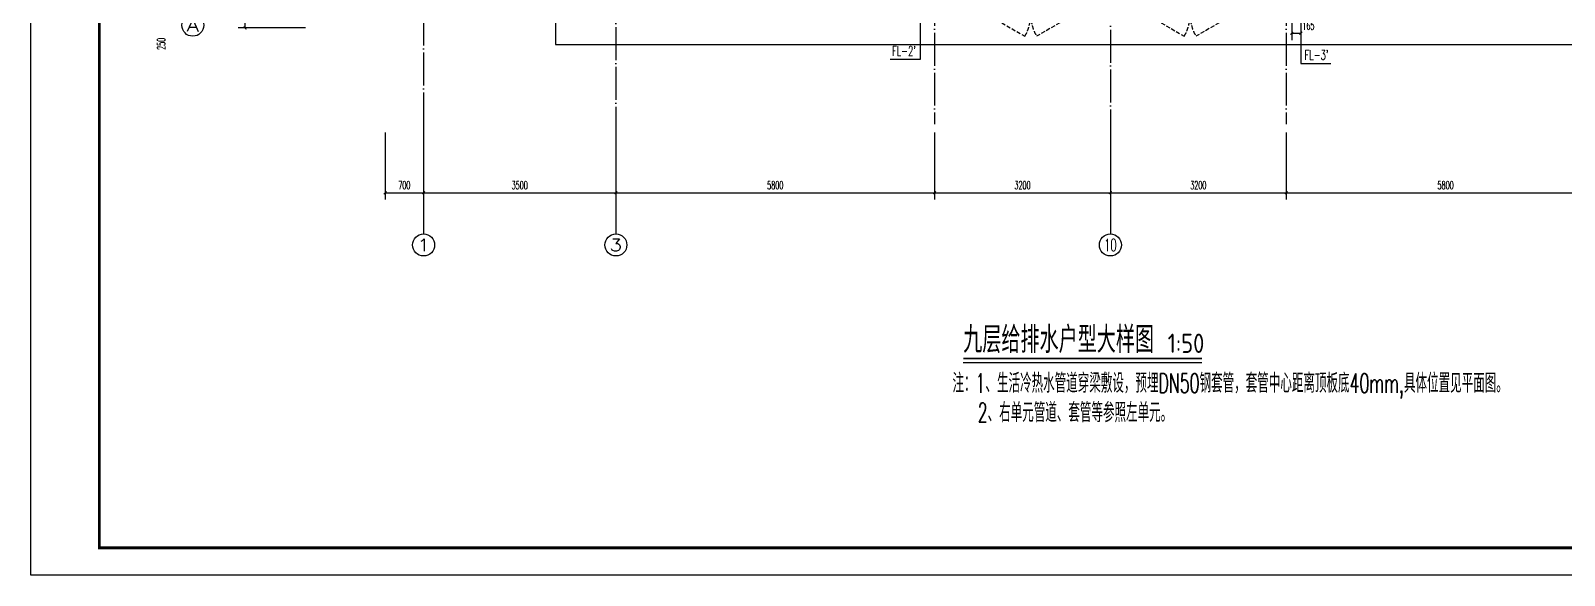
# Model space of a CAD drawing. Extents: x 27938 to 1507990, y 110129 to 923079.
# Drawn here: x 1189384 to 1217296, y 453843 to 463757 of the extents above; entities that cross this region are included whole.
import ezdxf
from ezdxf.enums import TextEntityAlignment as Align

# ---------------------------------------------------------------- set-up
doc = ezdxf.new("R2010")
doc.units = 0
doc.header["$LTSCALE"] = 1000
doc.header["$MEASUREMENT"] = 0
doc.linetypes.add('DASH', pattern=[0.35, 0.25, -0.1])
doc.linetypes.add('DOTE', pattern=[2.42, 2, -0.2, 0.02, -0.2])
for name, color, linetype in [('----建筑底图', 8, 'Continuous'), ('AXIS', 3, 'Continuous'), ('AXIS_TEXT', 7, 'Continuous'), ('DIM_SYMB', 3, 'Continuous'), ('DIM_废水', 31, 'Continuous'), ('DOTE', 1, 'Continuous'), ('WINDOW', 4, 'Continuous'), ('图框', 140, 'Continuous'), ('看线', 251, 'Continuous')]:
    doc.layers.add(name, color=color, linetype=linetype)
doc.styles.add('_TCH_AXIS', font='COMPLEX', dxfattribs={"bigfont": 'GBCBIG'})
doc.styles.add('_TCH_DIM_T3', font='SIMPLEX.shx', dxfattribs={"width": 0.494118, "bigfont": 'GBCBIG.shx'})
doc.styles.add('_TWT_SERIAL', font='SIMPLEX', dxfattribs={"width": 0.8, "height": 3.5, "bigfont": 'HZTXT'})
doc.styles.add('COMPLEX', font='COMPLEX')
doc.styles.get("Standard").update_dxf_attribs({"font": 'gbenor.shx', "bigfont": 'gbcbig.shx'})
doc.dimstyles.new('_TCH_ARCH&&50', dxfattribs={"dimtxt": 148.75, "dimasz": 50, "dimexe": 125, "dimexo": 150, "dimgap": 63.125, "dimtad": 1, "dimdec": 0, "dimzin": 0, "dimdsep": 46, "dimtxsty": '_TCH_DIM_T3', "dimblk": 'ARCHTICK', "dimcen": 0.09, "dimclrt": 4, "dimazin": 2, "dimtfac": 1, "dimtdec": 0, "dimtix": 1, "dimtmove": 2, "dimatfit": 3, "dimfxl": 100, "dimtolj": 1, "dimtzin": 0, "dimarcsym": 0})
doc.dimstyles.new('_TWT_ARCH&&50', dxfattribs={"dimtxt": 148.75, "dimasz": 50, "dimexe": 125, "dimexo": 150, "dimgap": 63.125, "dimtad": 1, "dimdec": 0, "dimzin": 0, "dimdsep": 46, "dimtxsty": '_TCH_DIM_T3', "dimblk": 'ARCHTICK', "dimcen": 0.09, "dimclrt": 7, "dimazin": 2, "dimtfac": 1, "dimtdec": 0, "dimtix": 1, "dimtmove": 2, "dimatfit": 3, "dimfxl": 100, "dimtolj": 1, "dimtzin": 0, "dimarcsym": 0})

# ---------------------------------------------------------------- blocks, each defined once
blk = doc.blocks.new('_ArchTick')
at = {"color": 0, "linetype": 'ByBlock', "const_width": 0.4}
blk.add_lwpolyline([(-0.5, -0.5), (0.5, 0.5)], dxfattribs=at)
blk = doc.blocks.new('*D1459')
at = {"layer": 'AXIS', "color": 0, "lineweight": -2}
for p, q in [((-700, -14700), (-700, -15925)), ((0, -14700), (0, -15925)), ((-700, -15800), (0, -15800))]:
    blk.add_line(p, q, dxfattribs=at)
at = {"layer": 'Defpoints', "color": 0}
for p in [(-700, -14550), (0, -14550), (0, -15800)]:
    blk.add_point(p, dxfattribs=at)
at = {"layer": 'AXIS', "color": 0, "lineweight": -2, "xscale": 50, "yscale": 50, "zscale": 50, "rotation": 180}
blk.add_blockref('_ArchTick', (-700, -15800), dxfattribs=at)
at = {"layer": 'AXIS', "color": 0, "lineweight": -2, "xscale": 50, "yscale": 50, "zscale": 50}
blk.add_blockref('_ArchTick', (0, -15800), dxfattribs=at)
at = {"layer": 'AXIS', "color": 4, "insert": (-350, -15662), "char_height": 148.8, "attachment_point": 5, "style": '_TCH_DIM_T3'}
blk.add_mtext('\\A1;700', dxfattribs=at)
blk = doc.blocks.new('*D1460')
at = {"layer": 'AXIS', "color": 0, "lineweight": -2}
for p, q in [((0, -14700), (0, -15925)), ((3500, -14700), (3500, -15925)), ((0, -15800), (3500, -15800))]:
    blk.add_line(p, q, dxfattribs=at)
at = {"layer": 'Defpoints', "color": 0}
for p in [(0, -14550), (3500, -14550), (3500, -15800)]:
    blk.add_point(p, dxfattribs=at)
at = {"layer": 'AXIS', "color": 0, "lineweight": -2, "xscale": 50, "yscale": 50, "zscale": 50, "rotation": 180}
blk.add_blockref('_ArchTick', (0, -15800), dxfattribs=at)
at = {"layer": 'AXIS', "color": 0, "lineweight": -2, "xscale": 50, "yscale": 50, "zscale": 50}
blk.add_blockref('_ArchTick', (3500, -15800), dxfattribs=at)
at = {"layer": 'AXIS', "color": 4, "insert": (1750, -15662), "char_height": 148.8, "attachment_point": 5, "style": '_TCH_DIM_T3'}
blk.add_mtext('\\A1;3500', dxfattribs=at)
blk = doc.blocks.new('*D1461')
at = {"layer": 'AXIS', "color": 0, "lineweight": -2}
for p, q in [((3500, -14700), (3500, -15925)), ((9300, -14700), (9300, -15925)), ((3500, -15800), (9300, -15800))]:
    blk.add_line(p, q, dxfattribs=at)
at = {"layer": 'Defpoints', "color": 0}
for p in [(3500, -14550), (9300, -14550), (9300, -15800)]:
    blk.add_point(p, dxfattribs=at)
at = {"layer": 'AXIS', "color": 0, "lineweight": -2, "xscale": 50, "yscale": 50, "zscale": 50, "rotation": 180}
blk.add_blockref('_ArchTick', (3500, -15800), dxfattribs=at)
at = {"layer": 'AXIS', "color": 0, "lineweight": -2, "xscale": 50, "yscale": 50, "zscale": 50}
blk.add_blockref('_ArchTick', (9300, -15800), dxfattribs=at)
at = {"layer": 'AXIS', "color": 4, "insert": (6400, -15662), "char_height": 148.8, "attachment_point": 5, "style": '_TCH_DIM_T3'}
blk.add_mtext('\\A1;5800', dxfattribs=at)
blk = doc.blocks.new('*D1462')
at = {"layer": 'AXIS', "color": 0, "lineweight": -2}
for p, q in [((9300, -14700), (9300, -15925)), ((12500, -14700), (12500, -15925)), ((9300, -15800), (12500, -15800))]:
    blk.add_line(p, q, dxfattribs=at)
at = {"layer": 'Defpoints', "color": 0}
for p in [(9300, -14550), (12500, -14550), (12500, -15800)]:
    blk.add_point(p, dxfattribs=at)
at = {"layer": 'AXIS', "color": 0, "lineweight": -2, "xscale": 50, "yscale": 50, "zscale": 50, "rotation": 180}
blk.add_blockref('_ArchTick', (9300, -15800), dxfattribs=at)
at = {"layer": 'AXIS', "color": 0, "lineweight": -2, "xscale": 50, "yscale": 50, "zscale": 50}
blk.add_blockref('_ArchTick', (12500, -15800), dxfattribs=at)
at = {"layer": 'AXIS', "color": 4, "insert": (10900, -15662), "char_height": 148.8, "attachment_point": 5, "style": '_TCH_DIM_T3'}
blk.add_mtext('\\A1;3200', dxfattribs=at)
blk = doc.blocks.new('*D1463')
at = {"layer": 'AXIS', "color": 0, "lineweight": -2}
for p, q in [((12500, -14700), (12500, -15925)), ((15700, -14700), (15700, -15925)), ((12500, -15800), (15700, -15800))]:
    blk.add_line(p, q, dxfattribs=at)
at = {"layer": 'Defpoints', "color": 0}
for p in [(12500, -14550), (15700, -14550), (15700, -15800)]:
    blk.add_point(p, dxfattribs=at)
at = {"layer": 'AXIS', "color": 0, "lineweight": -2, "xscale": 50, "yscale": 50, "zscale": 50, "rotation": 180}
blk.add_blockref('_ArchTick', (12500, -15800), dxfattribs=at)
at = {"layer": 'AXIS', "color": 0, "lineweight": -2, "xscale": 50, "yscale": 50, "zscale": 50}
blk.add_blockref('_ArchTick', (15700, -15800), dxfattribs=at)
at = {"layer": 'AXIS', "color": 4, "insert": (14100, -15662), "char_height": 148.8, "attachment_point": 5, "style": '_TCH_DIM_T3'}
blk.add_mtext('\\A1;3200', dxfattribs=at)
blk = doc.blocks.new('*D1464')
at = {"layer": 'AXIS', "color": 0, "lineweight": -2}
for p, q in [((15700, -14700), (15700, -15925)), ((21500, -14700), (21500, -15925)), ((15700, -15800), (21500, -15800))]:
    blk.add_line(p, q, dxfattribs=at)
at = {"layer": 'Defpoints', "color": 0}
for p in [(15700, -14550), (21500, -14550), (21500, -15800)]:
    blk.add_point(p, dxfattribs=at)
at = {"layer": 'AXIS', "color": 0, "lineweight": -2, "xscale": 50, "yscale": 50, "zscale": 50, "rotation": 180}
blk.add_blockref('_ArchTick', (15700, -15800), dxfattribs=at)
at = {"layer": 'AXIS', "color": 0, "lineweight": -2, "xscale": 50, "yscale": 50, "zscale": 50}
blk.add_blockref('_ArchTick', (21500, -15800), dxfattribs=at)
at = {"layer": 'AXIS', "color": 4, "insert": (18600, -15662), "char_height": 148.8, "attachment_point": 5, "style": '_TCH_DIM_T3'}
blk.add_mtext('\\A1;5800', dxfattribs=at)
blk = doc.blocks.new('*D1479')
at = {"layer": 'AXIS', "color": 0, "lineweight": -2}
for p, q in [((-2150, -12550), (-3375, -12550)), ((-3250, -12800), (-3250, -12550)), ((-2150, -12800), (-3375, -12800))]:
    blk.add_line(p, q, dxfattribs=at)
at = {"layer": 'Defpoints', "color": 0}
for p in [(-3250, -12550), (-2000, -12550), (-2000, -12800)]:
    blk.add_point(p, dxfattribs=at)
at = {"layer": 'AXIS', "color": 0, "lineweight": -2, "xscale": 50, "yscale": 50, "zscale": 50}
for p, rotation in [((-3250, -12550), 90), ((-3250, -12800), 270)]:
    blk.add_blockref('_ArchTick', p, dxfattribs=dict(at, rotation=rotation))
at = {"layer": 'AXIS', "color": 4, "insert": (-4775, -13089), "char_height": 148.8, "attachment_point": 5, "rotation": 90, "style": '_TCH_DIM_T3'}
blk.add_mtext('\\A1;250', dxfattribs=at)
blk = doc.blocks.new('_AXISO')
at = {"color": 0}
blk.add_circle((0, 0), 0.5, dxfattribs=at)
at = {"layer": 'AXIS_TEXT', "color": 0, "style": 'COMPLEX', "width": 1.041667}
blk.add_attdef('A', text='', height=0.56, dxfattribs=at).set_placement((-0.25, -0.28), (0.25, -0.28), align=Align.FIT)
blk = doc.blocks.new('TK')
at = {"layer": '图框'}
blk.add_lwpolyline([(465375, 548714), (549475, 548714), (549475, 489314), (465375, 489314)], close=True, dxfattribs=at)
blk.add_lwpolyline([(465375, 548714), (549475, 548714), (549475, 489314), (465375, 489314)], close=True, dxfattribs=at)
at = {"layer": '图框', "const_width": 100}
blk.add_lwpolyline([(548475, 490314), (548475, 547714), (467875, 547714), (467875, 490314)], close=True, dxfattribs=at)
blk = doc.blocks.new('*D279')
at = {"layer": 'Defpoints', "color": 0}
for p in [(1212335, 464321), (1212500, 464321), (1212500, 463711)]:
    blk.add_point(p, dxfattribs=at)
at = {"layer": 'DIM_SYMB', "color": 0, "lineweight": -2}
for p, q in [((1212335, 464171), (1212335, 463586)), ((1212500, 464171), (1212500, 463586)), ((1212335, 463711), (1212500, 463711))]:
    blk.add_line(p, q, dxfattribs=at)
at = {"layer": 'DIM_SYMB', "color": 0, "lineweight": -2, "xscale": 50, "yscale": 50, "zscale": 50, "rotation": 180}
blk.add_blockref('_ArchTick', (1212335, 463711), dxfattribs=at)
at = {"layer": 'DIM_SYMB', "color": 0, "lineweight": -2, "xscale": 50, "yscale": 50, "zscale": 50}
blk.add_blockref('_ArchTick', (1212500, 463711), dxfattribs=at)
at = {"layer": 'DIM_SYMB', "color": 7, "insert": (1212638, 463848), "char_height": 148.8, "attachment_point": 5, "style": '_TCH_DIM_T3'}
blk.add_mtext('\\A1;165', dxfattribs=at)
blk = doc.blocks.new('A$C2AC150FC')
at = {"layer": 'AXIS', "color": 8}
for p, q in [((0, -14550), (0, -16550)), ((3500, -14550), (3500, -16550)), ((12500, -14550), (12500, -16550))]:
    blk.add_line(p, q, dxfattribs=at)
at = {"layer": 'DOTE', "color": 169, "linetype": 'DOTE', "ltscale": 0.3}
for p, q in [((0, 2000), (0, -14550)), ((9300.2, -3450), (9300, -14550)), ((15699.8, -3450), (15700, -14550)), ((3500, -6250), (3500, -14550)), ((12500, -7750), (12500, -14550))]:
    blk.add_line(p, q, dxfattribs=at)
at = {"layer": 'WINDOW', "color": 8, "linetype": 'DASH', "ltscale": 0.3}
for points in [[(10250, -12550), (10942.8, -12950, 0.1316525), (11050, -12550)], [(11850, -12550), (11157.2, -12950, -0.1316525), (11050, -12550)], [(13150, -12550), (13842.8, -12950, 0.1316525), (13950, -12550)], [(14750, -12550), (14057.2, -12950, -0.1316525), (13950, -12550)]]:
    blk.add_lwpolyline(points, format="xyb", dxfattribs=at)
at = {"layer": '看线', "color": 8}
blk.add_lwpolyline([(2400, -11900), (2400, -13100), (22750, -13100), (22750, -11600), (25000, -11600)], dxfattribs=at)
at = {"layer": 'AXIS', "color": 8}
ref = blk.add_blockref('_AXISO', (-4200, -12750), dxfattribs=dict(at, xscale=400, yscale=400, zscale=400))
ref.add_attrib('A', 'A', dxfattribs={"layer": 'AXIS_TEXT', "color": 8, "ltscale": 0.5, "height": 226.3, "style": '_TCH_AXIS', "width": 1.166667}).set_placement((-4313.1, -12863.1), (-4086.9, -12863.1), align=Align.FIT)
ref = blk.add_blockref('_AXISO', (0, -16750), dxfattribs=dict(at, xscale=400, yscale=400, zscale=400))
ref.add_attrib('A', '1', dxfattribs={"layer": 'AXIS_TEXT', "color": 8, "ltscale": 0.5, "height": 226.3, "style": '_TCH_AXIS', "width": 2.333333}).set_placement((-113.1, -16863.1), (113.1, -16863.1), align=Align.FIT)
ref = blk.add_blockref('_AXISO', (3500, -16750), dxfattribs=dict(at, xscale=400, yscale=400, zscale=400))
ref.add_attrib('A', '3', dxfattribs={"layer": 'AXIS_TEXT', "color": 8, "ltscale": 0.5, "height": 226.3, "style": '_TCH_AXIS', "width": 1.5}).set_placement((3386.9, -16863.1), (3613.1, -16863.1), align=Align.FIT)
ref = blk.add_blockref('_AXISO', (12500, -16750), dxfattribs=dict(at, xscale=400, yscale=400, zscale=400))
ref.add_attrib('A', '10', dxfattribs={"layer": 'AXIS_TEXT', "color": 8, "ltscale": 0.5, "height": 226.27, "style": '_TCH_AXIS', "width": 0.724138}).set_placement((12386.9, -16863.1), (12613.1, -16863.1), align=Align.FIT)
dim = blk.add_linear_dim(base=(-3250, -12550), p1=(-2000, -12800), p2=(-2000, -12550), angle=90, dimstyle='_TCH_ARCH&&50', dxfattribs=at)
dim.commit()
dim.dimension.update_dxf_attribs({"geometry": '*D1479', "text_midpoint": (-4775, -13089), "dimtype": 129})
for p1, p2, picture, middle in [((-700, -14550), (0, -14550), '*D1459', (-350, -15662.5)), ((0, -14550), (3500, -14550), '*D1460', (1750, -15662.5)), ((3500, -14550), (9300, -14550), '*D1461', (6400, -15662.5)), ((9300, -14550), (12500, -14550), '*D1462', (10900, -15662.5)), ((12500, -14550), (15700, -14550), '*D1463', (14100, -15662.5)), ((15700, -14550), (21500, -14550), '*D1464', (18600, -15662.5))]:
    dim = blk.add_aligned_dim(p1=p1, p2=p2, distance=-1250, dimstyle='_TCH_ARCH&&50', dxfattribs=at)
    dim.commit()
    dim.dimension.update_dxf_attribs({"geometry": picture, "text_midpoint": middle})

msp = doc.modelspace()

# ---------------------------------------------------------------- linework, layer by layer
at = {"layer": 'DIM_SYMB', "const_width": 35}
msp.add_lwpolyline([(1206356.9, 457789.2), (1210701.5, 457789.2)], dxfattribs=at)
at = {"layer": 'DIM_SYMB'}
msp.add_lwpolyline([(1206356.9, 457719.2), (1210701.5, 457719.2)], dxfattribs=at)

# ---------------------------------------------------------------- block references
at = {"layer": '----建筑底图'}
msp.add_blockref('A$C2AC150FC', (1196535.2, 476605.8), dxfattribs=at)

# ---------------------------------------------------------------- texts
at = {"layer": 'DIM_SYMB', "color": 7}
for s, height, p in [('九层给排水户型大样图', 482.27, (1206356.9, 457891.1)), ('1:50', 350, (1210077.2, 457891.1))]:
    msp.add_text(s, height=height, dxfattribs=at).set_placement(p)
at = {"layer": 'DIM_SYMB', "color": 0, "style": '_TWT_SERIAL', "width": 0.6}
for s, p in [('注：1、生活冷热水管道穿梁敷设，预埋DN50钢套管，套管中心距离顶板底40mm,具体位置见平面图。', (1206160.7, 457165.7)), ('2、右单元管道、套管等参照左单元。', (1206620.2, 456630.9))]:
    msp.add_text(s, height=350, dxfattribs=at).set_placement(p)

# ---------------------------------------------------------------- next in the draw order: linework, layer by layer
at = {"layer": 'DIM_废水'}
for p, q in [((1205570.2, 464320.8), (1205570.2, 463230.5)), ((1212500.2, 464320.8), (1212500.2, 463156.8)), ((1205570.2, 463230.5), (1205024.7, 463230.5)), ((1212500.2, 463156.8), (1213045.8, 463156.8))]:
    msp.add_line(p, q, dxfattribs=at)

# ---------------------------------------------------------------- next in the draw order: block references
at = {"xscale": 0.5, "yscale": 0.5, "zscale": 0.5}
msp.add_blockref('TK', (956697, 209185.9), dxfattribs=at)

# ---------------------------------------------------------------- next in the draw order: texts
at = {"layer": 'DIM_废水', "color": 7, "style": '_TWT_SERIAL', "width": 0.64}
for s, p in [("FL-2'", (1205059.7, 463300.5)), ("FL-3'", (1212568.1, 463226.8))]:
    msp.add_text(s, height=175, dxfattribs=at).set_placement(p)

# ---------------------------------------------------------------- next in the draw order: dimensions: what is measured, and where the dimension line sits
at = {"layer": 'DIM_SYMB'}
dim = msp.add_linear_dim(base=(1212500.2, 463710.6), p1=(1212335.2, 464320.8), p2=(1212500.2, 464320.8), angle=360, dimstyle='_TWT_ARCH&&50', dxfattribs=at)
dim.commit()
dim.dimension.update_dxf_attribs({"geometry": '*D279', "text_midpoint": (1212637.7, 463848.1), "dimtype": 129})

doc.saveas('drawing.dxf')
